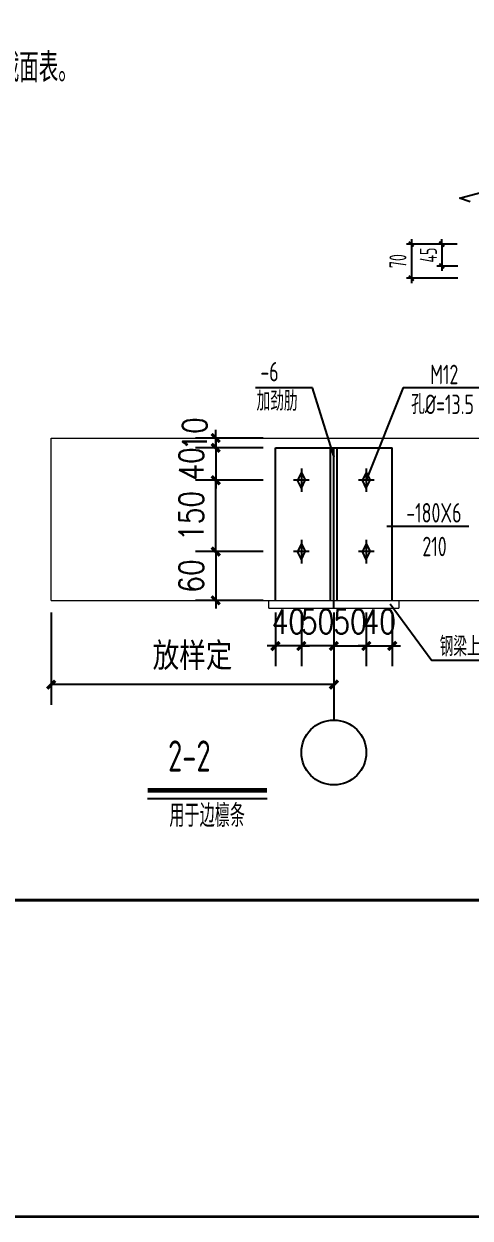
# Model space of a CAD drawing. Extents: x 447413 to 2975780, y -1432727 to 1301644.
# Drawn here: x 2320004 to 2333746, y -541910 to -505126 of the extents above; entities that cross this region are included whole.
import ezdxf
from ezdxf.enums import TextEntityAlignment as Align

# ---------------------------------------------------------------- set-up
doc = ezdxf.new("R2010")
doc.units = 0
doc.header["$LTSCALE"] = 1000
doc.header["$MEASUREMENT"] = 0
for name, color, linetype in [('AXIS', 3, 'Continuous'), ('AXIS_DIM', 3, 'Continuous'), ('BOLT', 253, 'Continuous'), ('DIM', 3, 'Continuous'), ('NUM', 7, 'Continuous'), ('PUB_TEXT', 7, 'Continuous'), ('TDB_细实线', 3, 'Continuous'), ('TEXT', 6, 'Continuous'), ('THIN', 7, 'Continuous'), ('图框', 253, 'Continuous')]:
    doc.layers.add(name, color=color, linetype=linetype)
for name, color, linetype, lineweight in [('rein', 6, 'Continuous', 18), ('檩条', 7, 'Continuous', 18), ('钢梁', 141, 'Continuous', 18)]:
    doc.layers.add(name, color=color, linetype=linetype, lineweight=lineweight)
doc.styles.add('DIM_FONT', font='SIMPLEX', dxfattribs={"width": 0.8})
doc.styles.add('TSSD_Axis', font='Complex.shx', dxfattribs={"width": 0.7, "bigfont": 'hztxt.shx'})
doc.styles.add('TSSD_Dimension', font='sysz.shx', dxfattribs={"width": 0.7, "bigfont": 'syfs.shx'})
doc.styles.add('TSSD_Norm', font='tssdeng.shx', dxfattribs={"bigfont": 'tssdchn.shx'})
doc.styles.add('TSSD_REIN', font='Tssdeng.shx', dxfattribs={"width": 0.7, "bigfont": 'hztxt.shx'})
doc.dimstyles.new('DIMN250', dxfattribs={"dimscale": 2.5, "dimtxt": 300, "dimasz": 100, "dimexe": 250, "dimexo": 300, "dimgap": 150, "dimtad": 1, "dimdec": 0, "dimzin": 0, "dimdsep": 46, "dimtxsty": 'DIM_FONT', "dimblk": 'ARCHTICK', "dimcen": 0.09, "dimclrt": 7, "dimazin": 2, "dimtfac": 1, "dimtdec": 0, "dimtix": 1, "dimtmove": 2, "dimatfit": 3, "dimldrblk": 'ARCHTICK', "dimfxl": 0, "dimtolj": 1, "dimtzin": 0, "dimarcsym": 0})
doc.dimstyles.new('TSSD_10_150', dxfattribs={"dimtxt": 525, "dimasz": 150, "dimexe": 150, "dimexo": 375, "dimgap": 150, "dimtad": 1, "dimdec": 0, "dimlfac": 0.066667, "dimzin": 0, "dimdsep": 46, "dimtxsty": 'TSSD_Dimension', "dimblk": 'ARCHTICK', "dimblk1": 'ARCHTICK', "dimblk2": 'ARCHTICK', "dimcen": 0, "dimdle": 150, "dimclrt": 7, "dimadec": 0, "dimazin": 0, "dimtfac": 1, "dimtdec": 0, "dimtix": 1, "dimtmove": 2, "dimatfit": 3, "dimfxl": 0, "dimtolj": 1, "dimtzin": 0, "dimarcsym": 0})

# ---------------------------------------------------------------- blocks, each defined once
blk = doc.blocks.new('A$C6B0021A6')
at = {"layer": '图框', "color": 153, "const_width": 58, "elevation": -84000}
for points in [[(111420, 1020), (2520, 1020), (2520, 83120), (111420, 83120)], [(111420, 83120), (117920, 83120), (117920, 1020), (111420, 1020)]]:
    blk.add_lwpolyline(points, close=True, dxfattribs=at)
blk = doc.blocks.new('_ArchTick')
at = {"color": 0, "linetype": 'ByBlock', "const_width": 0.4}
blk.add_lwpolyline([(-0.5, -0.5), (0.5, 0.5)], dxfattribs=at)
blk = doc.blocks.new('*D35')
at = {"layer": 'AXIS_DIM', "color": 0, "lineweight": -2, "transparency": 16777216}
for p, q in [((2333350, -511909), (2332723, -511909)), ((2332873, -511909), (2332873, -511759)), ((2332873, -511909), (2332873, -512584)), ((2333368, -512584), (2332723, -512584)), ((2332873, -512584), (2332873, -512734))]:
    blk.add_line(p, q, dxfattribs=at)
at = {"layer": 'Defpoints', "color": 0, "transparency": 16777216}
for p in [(2333725, -511909), (2332873, -512584), (2333743, -512584)]:
    blk.add_point(p, dxfattribs=at)
at = {"layer": 'AXIS_DIM', "color": 0, "lineweight": -2, "transparency": 16777216, "xscale": 150, "yscale": 150, "zscale": 150}
for p, rotation in [((2332873, -511909), 270), ((2332873, -512584), 90)]:
    blk.add_blockref('_ArchTick', p, dxfattribs=dict(at, rotation=rotation))
at = {"layer": 'AXIS_DIM', "color": 7, "transparency": 16777216, "insert": (2332461, -512247), "char_height": 525, "attachment_point": 5, "rotation": 90, "style": 'TSSD_Dimension'}
blk.add_mtext('\\A1;45', dxfattribs=at)
blk = doc.blocks.new('*D39')
at = {"layer": 'AXIS_DIM', "color": 0, "lineweight": -2, "transparency": 16777216}
for p, q in [((2333350, -511909), (2331786, -511909)), ((2331936, -511759), (2331936, -513109)), ((2333368, -512959), (2331786, -512959))]:
    blk.add_line(p, q, dxfattribs=at)
at = {"layer": 'Defpoints', "color": 0, "transparency": 16777216}
for p in [(2333725, -511909), (2331936, -512959), (2333743, -512959)]:
    blk.add_point(p, dxfattribs=at)
at = {"layer": 'AXIS_DIM', "color": 0, "lineweight": -2, "transparency": 16777216, "xscale": 150, "yscale": 150, "zscale": 150}
for p, rotation in [((2331936, -511909), 90), ((2331936, -512959), 270)]:
    blk.add_blockref('_ArchTick', p, dxfattribs=dict(at, rotation=rotation))
at = {"layer": 'AXIS_DIM', "color": 7, "transparency": 16777216, "insert": (2331523, -512434), "char_height": 525, "attachment_point": 5, "rotation": 90, "style": 'TSSD_Dimension'}
blk.add_mtext('\\A1;70', dxfattribs=at)
blk = doc.blocks.new('*D873')
at = {"layer": 'AXIS', "color": 0, "lineweight": -2, "transparency": 16777216}
for p, q in [((2327374, -519182), (2325286, -519182)), ((2325911, -521382), (2325911, -519182)), ((2327374, -521382), (2325286, -521382))]:
    blk.add_line(p, q, dxfattribs=at)
at = {"layer": 'Defpoints', "color": 0, "transparency": 16777216}
for p in [(2325911, -519182), (2327749, -519182), (2327749, -521382)]:
    blk.add_point(p, dxfattribs=at)
at = {"layer": 'AXIS', "color": 0, "lineweight": -2, "transparency": 16777216, "xscale": 250, "yscale": 250, "zscale": 250}
for p, rotation in [((2325911, -519182), 90), ((2325911, -521382), 270)]:
    blk.add_blockref('_ArchTick', p, dxfattribs=dict(at, rotation=rotation))
at = {"layer": 'AXIS', "color": 7, "transparency": 16777216, "insert": (2325161, -520282), "char_height": 750, "attachment_point": 5, "rotation": 90, "style": 'DIM_FONT'}
blk.add_mtext('\\A1;150', dxfattribs=at)
blk = doc.blocks.new('ts_axno')
at = {"color": 0, "linetype": 'ByBlock', "lineweight": -2}
blk.add_circle((0, 0), 0.5, dxfattribs=at)
at = {"color": 0, "linetype": 'ByBlock', "lineweight": -2, "style": 'TSSD_Axis', "width": 0.7}
blk.add_attdef('A', text='', height=0.6, dxfattribs=at).set_placement((0, 0), align=Align.MIDDLE_CENTER)
blk = doc.blocks.new('*D874')
at = {"layer": 'AXIS', "color": 0, "lineweight": -2, "transparency": 16777216}
for p, q in [((2328549, -523257), (2328549, -524913)), ((2329549, -523257), (2329549, -524913)), ((2328549, -524288), (2328299, -524288)), ((2329549, -524288), (2328549, -524288)), ((2329549, -524288), (2329799, -524288))]:
    blk.add_line(p, q, dxfattribs=at)
at = {"layer": 'Defpoints', "color": 0, "transparency": 16777216}
for p in [(2328549, -522882), (2329549, -522882), (2328549, -524288)]:
    blk.add_point(p, dxfattribs=at)
at = {"layer": 'AXIS', "color": 0, "lineweight": -2, "transparency": 16777216, "xscale": 250, "yscale": 250, "zscale": 250}
blk.add_blockref('_ArchTick', (2328549, -524288), dxfattribs=at)
at = {"layer": 'AXIS', "color": 0, "lineweight": -2, "transparency": 16777216, "xscale": 250, "yscale": 250, "zscale": 250, "rotation": 180}
blk.add_blockref('_ArchTick', (2329549, -524288), dxfattribs=at)
at = {"layer": 'AXIS', "color": 7, "transparency": 16777216, "insert": (2329049, -523538), "char_height": 750, "attachment_point": 5, "style": 'DIM_FONT'}
blk.add_mtext('\\A1;50', dxfattribs=at)
blk = doc.blocks.new('*D875')
at = {"layer": 'AXIS', "color": 0, "lineweight": -2, "transparency": 16777216}
for p, q in [((2327749, -523257), (2327749, -524913)), ((2328549, -523257), (2328549, -524913)), ((2327749, -524288), (2327499, -524288)), ((2328549, -524288), (2327749, -524288)), ((2328549, -524288), (2328799, -524288))]:
    blk.add_line(p, q, dxfattribs=at)
at = {"layer": 'Defpoints', "color": 0, "transparency": 16777216}
for p in [(2327749, -522882), (2328549, -522882), (2327749, -524288)]:
    blk.add_point(p, dxfattribs=at)
at = {"layer": 'AXIS', "color": 0, "lineweight": -2, "transparency": 16777216, "xscale": 250, "yscale": 250, "zscale": 250}
blk.add_blockref('_ArchTick', (2327749, -524288), dxfattribs=at)
at = {"layer": 'AXIS', "color": 0, "lineweight": -2, "transparency": 16777216, "xscale": 250, "yscale": 250, "zscale": 250, "rotation": 180}
blk.add_blockref('_ArchTick', (2328549, -524288), dxfattribs=at)
at = {"layer": 'AXIS', "color": 7, "transparency": 16777216, "insert": (2328149, -523538), "char_height": 750, "attachment_point": 5, "style": 'DIM_FONT'}
blk.add_mtext('\\A1;40', dxfattribs=at)
blk = doc.blocks.new('*D876')
at = {"layer": 'AXIS', "color": 0, "lineweight": -2, "transparency": 16777216}
for p, q in [((2330549, -523257), (2330549, -524913)), ((2331349, -523257), (2331349, -524913)), ((2330549, -524288), (2330299, -524288)), ((2330549, -524288), (2331349, -524288)), ((2331349, -524288), (2331599, -524288))]:
    blk.add_line(p, q, dxfattribs=at)
at = {"layer": 'Defpoints', "color": 0, "transparency": 16777216}
for p in [(2330549, -522882), (2331349, -522882), (2331349, -524288)]:
    blk.add_point(p, dxfattribs=at)
at = {"layer": 'AXIS', "color": 0, "lineweight": -2, "transparency": 16777216, "xscale": 250, "yscale": 250, "zscale": 250}
blk.add_blockref('_ArchTick', (2330549, -524288), dxfattribs=at)
at = {"layer": 'AXIS', "color": 0, "lineweight": -2, "transparency": 16777216, "xscale": 250, "yscale": 250, "zscale": 250, "rotation": 180}
blk.add_blockref('_ArchTick', (2331349, -524288), dxfattribs=at)
at = {"layer": 'AXIS', "color": 7, "transparency": 16777216, "insert": (2330949, -523538), "char_height": 750, "attachment_point": 5, "style": 'DIM_FONT'}
blk.add_mtext('\\A1;40', dxfattribs=at)
blk = doc.blocks.new('*D877')
at = {"layer": 'AXIS', "color": 0, "lineweight": -2, "transparency": 16777216}
for p, q in [((2329549, -523257), (2329549, -524913)), ((2330549, -523257), (2330549, -524913)), ((2329549, -524288), (2329299, -524288)), ((2329549, -524288), (2330549, -524288)), ((2330549, -524288), (2330799, -524288))]:
    blk.add_line(p, q, dxfattribs=at)
at = {"layer": 'Defpoints', "color": 0, "transparency": 16777216}
for p in [(2329549, -522882), (2330549, -522882), (2330549, -524288)]:
    blk.add_point(p, dxfattribs=at)
at = {"layer": 'AXIS', "color": 0, "lineweight": -2, "transparency": 16777216, "xscale": 250, "yscale": 250, "zscale": 250}
blk.add_blockref('_ArchTick', (2329549, -524288), dxfattribs=at)
at = {"layer": 'AXIS', "color": 0, "lineweight": -2, "transparency": 16777216, "xscale": 250, "yscale": 250, "zscale": 250, "rotation": 180}
blk.add_blockref('_ArchTick', (2330549, -524288), dxfattribs=at)
at = {"layer": 'AXIS', "color": 7, "transparency": 16777216, "insert": (2330049, -523538), "char_height": 750, "attachment_point": 5, "style": 'DIM_FONT'}
blk.add_mtext('\\A1;50', dxfattribs=at)
blk = doc.blocks.new('*D878')
at = {"layer": 'AXIS', "color": 0, "lineweight": -2, "transparency": 16777216}
for p, q in [((2320843, -523257), (2320843, -526102)), ((2329549, -523257), (2329549, -526102)), ((2329549, -525477), (2320843, -525477))]:
    blk.add_line(p, q, dxfattribs=at)
at = {"layer": 'Defpoints', "color": 0, "transparency": 16777216}
for p in [(2320843, -522882), (2329549, -522882), (2320843, -525477)]:
    blk.add_point(p, dxfattribs=at)
at = {"layer": 'AXIS', "color": 0, "lineweight": -2, "transparency": 16777216, "xscale": 250, "yscale": 250, "zscale": 250, "rotation": 180}
blk.add_blockref('_ArchTick', (2320843, -525477), dxfattribs=at)
at = {"layer": 'AXIS', "color": 0, "lineweight": -2, "transparency": 16777216, "xscale": 250, "yscale": 250, "zscale": 250}
blk.add_blockref('_ArchTick', (2329549, -525477), dxfattribs=at)
at = {"layer": 'AXIS', "color": 7, "transparency": 16777216, "insert": (2325196, -524611), "char_height": 750, "attachment_point": 5, "style": 'DIM_FONT'}
blk.add_mtext('\\A1;放样定', dxfattribs=at)
blk = doc.blocks.new('*D879')
at = {"layer": 'AXIS', "color": 0, "lineweight": -2, "transparency": 16777216}
for p, q in [((2325911, -521382), (2325911, -521132)), ((2327374, -521382), (2325286, -521382)), ((2325911, -521382), (2325911, -522882)), ((2327374, -522882), (2325286, -522882)), ((2325911, -522882), (2325911, -523132))]:
    blk.add_line(p, q, dxfattribs=at)
at = {"layer": 'Defpoints', "color": 0, "transparency": 16777216}
for p in [(2327749, -521382), (2325911, -522882), (2327749, -522882)]:
    blk.add_point(p, dxfattribs=at)
at = {"layer": 'AXIS', "color": 0, "lineweight": -2, "transparency": 16777216, "xscale": 250, "yscale": 250, "zscale": 250}
for p, rotation in [((2325911, -521382), 270), ((2325911, -522882), 90)]:
    blk.add_blockref('_ArchTick', p, dxfattribs=dict(at, rotation=rotation))
at = {"layer": 'AXIS', "color": 7, "transparency": 16777216, "insert": (2325161, -522132), "char_height": 750, "attachment_point": 5, "rotation": 90, "style": 'DIM_FONT'}
blk.add_mtext('\\A1;60', dxfattribs=at)
blk = doc.blocks.new('*D880')
at = {"layer": 'AXIS', "color": 0, "lineweight": -2, "transparency": 16777216}
for p, q in [((2327374, -518182), (2325286, -518182)), ((2325911, -518182), (2325911, -517932)), ((2325911, -518182), (2325911, -519182)), ((2327374, -519182), (2325286, -519182)), ((2325911, -519182), (2325911, -519432))]:
    blk.add_line(p, q, dxfattribs=at)
at = {"layer": 'Defpoints', "color": 0, "transparency": 16777216}
for p in [(2327749, -518182), (2325911, -519182), (2327749, -519182)]:
    blk.add_point(p, dxfattribs=at)
at = {"layer": 'AXIS', "color": 0, "lineweight": -2, "transparency": 16777216, "xscale": 250, "yscale": 250, "zscale": 250}
for p, rotation in [((2325911, -518182), 270), ((2325911, -519182), 90)]:
    blk.add_blockref('_ArchTick', p, dxfattribs=dict(at, rotation=rotation))
at = {"layer": 'AXIS', "color": 7, "transparency": 16777216, "insert": (2325161, -518682), "char_height": 750, "attachment_point": 5, "rotation": 90, "style": 'DIM_FONT'}
blk.add_mtext('\\A1;40', dxfattribs=at)
blk = doc.blocks.new('*D881')
at = {"layer": 'AXIS', "color": 0, "lineweight": -2, "transparency": 16777216}
for p, q in [((2327374, -517882), (2325286, -517882)), ((2325911, -517882), (2325911, -517632)), ((2325911, -517882), (2325911, -518182)), ((2327374, -518182), (2325286, -518182)), ((2325911, -518182), (2325911, -518432))]:
    blk.add_line(p, q, dxfattribs=at)
at = {"layer": 'Defpoints', "color": 0, "transparency": 16777216}
for p in [(2327749, -517882), (2325911, -518182), (2327749, -518182)]:
    blk.add_point(p, dxfattribs=at)
at = {"layer": 'AXIS', "color": 0, "lineweight": -2, "transparency": 16777216, "xscale": 250, "yscale": 250, "zscale": 250}
for p, rotation in [((2325911, -517882), 270), ((2325911, -518182), 90)]:
    blk.add_blockref('_ArchTick', p, dxfattribs=dict(at, rotation=rotation))
at = {"layer": 'AXIS', "color": 7, "transparency": 16777216, "insert": (2325268, -517754), "char_height": 750, "attachment_point": 5, "rotation": 90, "style": 'DIM_FONT'}
blk.add_mtext('\\A1;10', dxfattribs=at)

msp = doc.modelspace()

# ---------------------------------------------------------------- linework, layer by layer
at = {"layer": 'AXIS', "linetype": 'Continuous'}
msp.add_line((2329548.8, -523121.5), (2329548.8, -518181.8), dxfattribs=at)
at = {"layer": 'BOLT', "ltscale": 0.8}
for p, q in [((2328548.8, -518941.8), (2328428.8, -519181.8)), ((2328548.8, -518821.8), (2328548.8, -519541.8)), ((2328548.8, -518941.8), (2328668.8, -519181.8)), ((2330548.8, -518941.8), (2330428.8, -519181.8)), ((2330548.8, -518821.8), (2330548.8, -519541.8)), ((2330548.8, -518941.8), (2330668.8, -519181.8)), ((2328788.8, -519181.8), (2328308.8, -519181.8)), ((2328548.8, -519421.8), (2328428.8, -519181.8)), ((2328548.8, -519421.8), (2328668.8, -519181.8)), ((2330788.8, -519181.8), (2330308.8, -519181.8)), ((2330548.8, -519421.8), (2330428.8, -519181.8)), ((2330548.8, -519421.8), (2330668.8, -519181.8)), ((2328548.8, -521141.8), (2328428.8, -521381.8)), ((2328548.8, -521021.8), (2328548.8, -521741.8)), ((2328548.8, -521141.8), (2328668.8, -521381.8)), ((2330548.8, -521141.8), (2330428.8, -521381.8)), ((2330548.8, -521021.8), (2330548.8, -521741.8)), ((2330548.8, -521141.8), (2330668.8, -521381.8)), ((2328788.8, -521381.8), (2328308.8, -521381.8)), ((2328548.8, -521621.8), (2328428.8, -521381.8)), ((2328548.8, -521621.8), (2328668.8, -521381.8)), ((2330788.8, -521381.8), (2330308.8, -521381.8)), ((2330548.8, -521621.8), (2330428.8, -521381.8)), ((2330548.8, -521621.8), (2330668.8, -521381.8))]:
    msp.add_line(p, q, dxfattribs=at)
at = {"layer": 'DIM'}
msp.add_line((2329548.8, -523995.2), (2329548.8, -526568), dxfattribs=at)
at = {"layer": 'NUM', "color": 7, "linetype": 'ByBlock', "const_width": 150}
msp.add_lwpolyline([(2323815.3, -528731.8), (2327491.9, -528731.8)], dxfattribs=at)
at = {"layer": 'NUM', "color": 7, "linetype": 'ByBlock'}
msp.add_lwpolyline([(2323815.3, -528983.9), (2327491.9, -528983.9)], dxfattribs=at)
at = {"layer": 'rein', "const_width": 36}
msp.add_lwpolyline([(2329531.1, -518439.8, 1), (2329567.1, -518439.8, 1)], format="xyb", close=True, dxfattribs=at)
at = {"layer": 'TDB_细实线'}
for p, q in [((2333420.2, -510497.7, 126000), (2334076.4, -510320.9, 126000)), ((2333748.3, -510604.3, 126000), (2333420.2, -510497.7, 126000))]:
    msp.add_line(p, q, dxfattribs=at)
at = {"layer": 'TEXT', "color": 7, "linetype": 'Continuous', "ltscale": 0.8}
for p, q in [((2328896.5, -516338.7), (2327138.9, -516338.7)), ((2329549.1, -518439.8), (2328896.5, -516338.7)), ((2331685.7, -516323.9), (2330548.8, -519181.8)), ((2331685.7, -516323.9), (2334559.5, -516323.9)), ((2331178.5, -520595.4), (2333708, -520595.4)), ((2331289, -522993.1), (2332567, -524735.6)), ((2334910.4, -524735.6), (2332567, -524735.6))]:
    msp.add_line(p, q, dxfattribs=at)
at = {"layer": 'THIN', "linetype": 'Continuous', "ltscale": 0.8}
for p, q in [((2327748.8, -522881.5), (2327748.8, -518181.8)), ((2327748.8, -518181.8), (2331348.8, -518181.8)), ((2329448.8, -522881.5), (2329448.8, -518181.8)), ((2329648.8, -522881.5), (2329648.8, -518181.8)), ((2331348.8, -522881.5), (2331348.8, -518181.8))]:
    msp.add_line(p, q, dxfattribs=at)
at = {"layer": '檩条'}
for p, q in [((2320843.2, -517881.5), (2335237.6, -517881.5)), ((2320843.2, -522881.5), (2320843.2, -517881.5)), ((2320843.2, -522881.5), (2335237.6, -522881.5))]:
    msp.add_line(p, q, dxfattribs=at)
at = {"layer": '钢梁', "linetype": 'Continuous', "ltscale": 0.8}
for p, q in [((2327548.8, -522881.5), (2331548.8, -522881.5)), ((2327548.8, -523121.5), (2327548.8, -522881.5)), ((2331548.8, -522881.5), (2331548.8, -523121.5)), ((2327548.8, -523121.5), (2331548.8, -523121.5))]:
    msp.add_line(p, q, dxfattribs=at)

# ---------------------------------------------------------------- block references
at = {"xscale": 1.5, "yscale": 1.5, "zscale": 1.5, "rotation": 270}
msp.add_blockref('A$C6B0021A6', (2253712, -364986.5, 126000), dxfattribs=at)
at = {"layer": 'NUM', "color": 7, "xscale": 2000, "yscale": 2000, "zscale": 2000}
msp.add_blockref('ts_axno', (2329548.8, -527568), dxfattribs=at)

# ---------------------------------------------------------------- texts
at = {"layer": 'NUM', "color": 7, "style": 'TSSD_Norm', "width": 0.7}
msp.add_text('2-2', height=960, dxfattribs=at).set_placement((2324443.5, -528444.4), align=Align.BOTTOM_LEFT)
msp.add_text('用于边檩条', height=700, dxfattribs=at).set_placement((2325649.2, -529162.1), align=Align.TOP_CENTER)
at = {"layer": 'PUB_TEXT', "style": 'TSSD_Norm', "width": 0.7}
msp.add_text('说明：1.未注明的各构件详见构件截面表。', height=900, dxfattribs=at).set_placement((2310409.8, -506921.6, 126000))
at = {"layer": 'TEXT', "color": 7, "linetype": 'Continuous', "ltscale": 0.8, "style": 'TSSD_REIN', "width": 0.7}
for s, p in [('-6', (2327287.9, -516138.7)), ('M12', (2332518.4, -516223.9)), ('加劲肋', (2327169.9, -517042.9)), ('孔%%c=13.5', (2331932.5, -517144)), ('-180X6', (2331780.6, -520485.4)), ('210', (2332276.1, -521522.9)), ('钢梁上翼缘', (2332810, -524602.7))]:
    msp.add_text(s, height=600, dxfattribs=at).set_placement(p)

# ---------------------------------------------------------------- dimensions: what is measured, and where the dimension line sits
at = {"layer": 'AXIS'}
dim = msp.add_linear_dim(base=(2325911, -518181.8), p1=(2327748.8, -517881.5), p2=(2327748.8, -518181.8), angle=90, text='10', dimstyle='DIMN250', override={"dimexo": 150}, dxfattribs=at)
dim.commit()
dim.dimension.update_dxf_attribs({"geometry": '*D881', "text_midpoint": (2325268.2, -517753.5), "dimtype": 128})
for base, p1, p2, angle, text, picture, middle in [((2325911, -519181.8), (2327748.8, -518181.8), (2327748.8, -519181.8), 90, '40', '*D880', (2325161, -518681.8)), ((2325911, -519181.8), (2327748.8, -521381.8), (2327748.8, -519181.8), 90, '150', '*D873', (2325161, -520281.8)), ((2325911, -522881.5), (2327748.8, -521381.8), (2327748.8, -522881.5), 90, '60', '*D879', (2325161, -522131.7)), ((2330548.8, -524288.3), (2329548.8, -522881.5), (2330548.8, -522881.5), 180, '50', '*D877', (2330048.8, -523538.3)), ((2331348.8, -524288.3), (2330548.8, -522881.5), (2331348.8, -522881.5), 180, '40', '*D876', (2330948.8, -523538.3))]:
    dim = msp.add_linear_dim(base=base, p1=p1, p2=p2, angle=angle, text=text, dimstyle='DIMN250', override={"dimexo": 150}, dxfattribs=at)
    dim.commit()
    dim.dimension.update_dxf_attribs({"geometry": picture, "text_midpoint": middle})
for base, p1, p2, text, picture, middle in [((2320843.2, -525477.3), (2329548.8, -522881.5), (2320843.2, -522881.5), '放样定', '*D878', (2325196, -524610.6)), ((2327748.8, -524288.3), (2328548.8, -522881.5), (2327748.8, -522881.5), '40', '*D875', (2328148.8, -523538.3)), ((2328548.8, -524288.3), (2329548.8, -522881.5), (2328548.8, -522881.5), '50', '*D874', (2329048.8, -523538.3))]:
    dim = msp.add_linear_dim(base=base, p1=p1, p2=p2, text=text, dimstyle='DIMN250', override={"dimexo": 150}, dxfattribs=at)
    dim.commit()
    dim.dimension.update_dxf_attribs({"geometry": picture, "text_midpoint": middle})
at = {"layer": 'AXIS_DIM'}
for base, p2, text, picture, middle in [((2331935.6, -512959.3, 126000), (2333743.4, -512959.3, 126000), '70', '*D39', (2331523.1, -512434.3, 126000)), ((2332873.2, -512584.3, 126000), (2333743.4, -512584.3, 126000), '45', '*D35', (2332460.7, -512246.8, 126000))]:
    dim = msp.add_linear_dim(base=base, p1=(2333725.3, -511909.3, 126000), p2=p2, angle=270, text=text, dimstyle='TSSD_10_150', dxfattribs=at)
    dim.commit()
    dim.dimension.update_dxf_attribs({"geometry": picture, "text_midpoint": middle})

doc.saveas('drawing.dxf')
